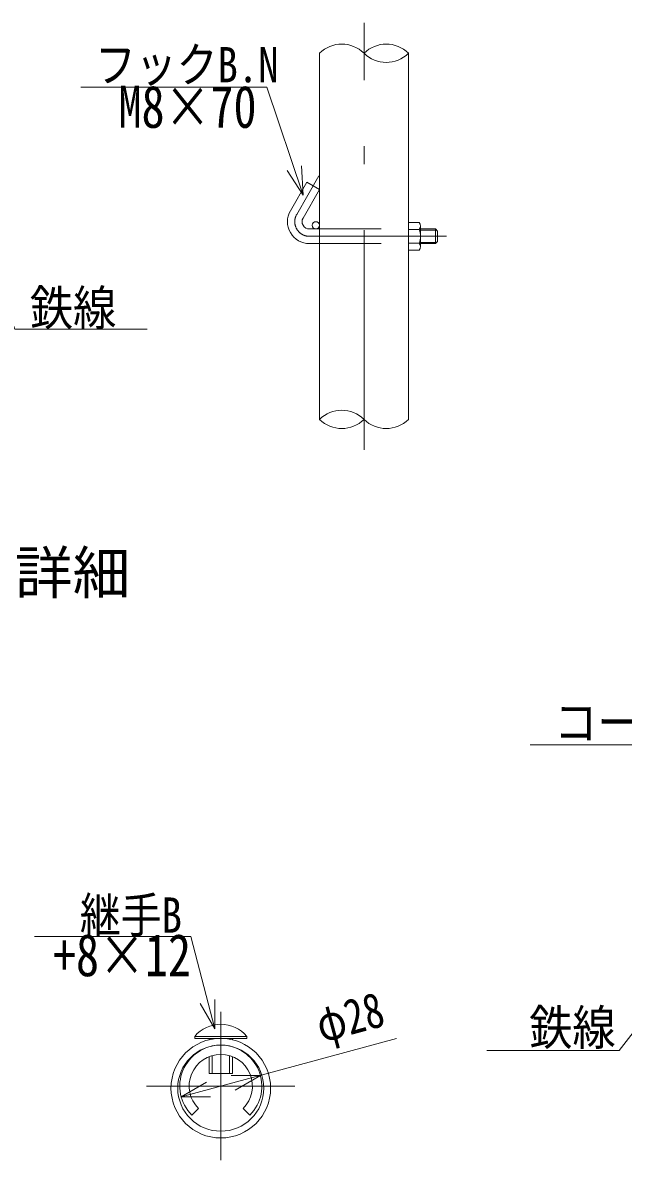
# Model space of a CAD drawing. Units: millimetres, scale not verified. Extents: x -4200 to 4200, y -2970 to 2970.
# Drawn here: x 1944 to 2764, y -752 to 802 of the extents above; entities that cross this region are included whole.
import ezdxf
from ezdxf.enums import TextEntityAlignment as Align

# ---------------------------------------------------------------- set-up
doc = ezdxf.new("R2010")
doc.units = ezdxf.units.MM
doc.header["$LTSCALE"] = 10
doc.linetypes.add('USER1', pattern=[50.5, 30, -9, 2.5, -9])
doc.linetypes.add('USER2', pattern=[12.6, 8.4, -4.2])
for name, color, linetype, lineweight in [('0-0_1', 1, 'Continuous', 9), ('0-2_3', 3, 'Continuous', 13), ('0-3_26', 2, 'USER1', 13), ('0-4_27', 7, 'Continuous', 13), ('0-7_28', 7, 'Continuous', 13)]:
    doc.layers.add(name, color=color, linetype=linetype, lineweight=lineweight)
doc.layers.add('0-8_24', color=7, linetype='Continuous')
doc.layers.add('0-C_21', color=7, linetype='Continuous')
doc.styles.add('ＭＳ ゴシック', font='')
doc.styles.get('ＭＳ ゴシック').set_extended_font_data('MS Gothic')

msp = doc.modelspace()

# ---------------------------------------------------------------- linework, layer by layer
at = {"layer": '0-0_1'}
for p, q in [((2348.98, 759.86), (2348.98, 259.86)), ((2470.48, 259.86), (2470.48, 759.86))]:
    msp.add_line(p, q, dxfattribs=at)
for radius in [68, 58.8]:
    msp.add_circle((2214.16, -653.5), radius, dxfattribs=at)
at = {"layer": '0-2_3'}
for p, q in [((2331.66, 583.83), (2309.16, 544.86)), ((2348.98, 573.83), (2331.66, 583.83)), ((2348.98, 573.83), (2326.48, 534.86)), ((2470.48, 528.61), (2470.48, 491.11)), ((2470.48, 528.61), (2484.98, 528.61)), ((2335.14, 519.86), (2348.98, 519.86)), ((2484.98, 519.23), (2470.48, 519.23)), ((2486.73, 524.66), (2486.73, 495.74)), ((2486.73, 519.86), (2507.14, 519.86)), ((2486.73, 518.11), (2508.89, 518.11)), ((2507.14, 519.86), (2507.14, 499.86)), ((2510.14, 516.86), (2507.14, 519.86)), ((2510.14, 516.86), (2510.14, 502.86)), ((2335.14, 499.86), (2348.98, 499.86)), ((2484.98, 500.48), (2470.48, 500.48)), ((2486.73, 501.61), (2508.89, 501.61)), ((2486.73, 499.86), (2507.14, 499.86)), ((2507.14, 499.86), (2510.14, 502.86)), ((2470.48, 491.11), (2484.98, 491.11)), ((2249.76, -582.72), (2178.56, -582.72)), ((2178.56, -582.72), (2178.56, -585.5)), ((2249.76, -585.5), (2178.56, -585.5)), ((2198.16, -585.5), (2198.16, -587.41)), ((2202.16, -585.5), (2202.16, -586.56)), ((2226.16, -585.5), (2226.16, -586.56)), ((2230.16, -585.5), (2230.16, -587.41)), ((2249.76, -582.72), (2249.76, -585.5)), ((2198.16, -610.57), (2198.16, -633.5)), ((2202.16, -609.2), (2202.16, -633.5)), ((2226.16, -609.2), (2226.16, -633.5)), ((2230.16, -610.57), (2230.16, -633.5)), ((2230.16, -633.5), (2198.16, -633.5)), ((2183.62, -681.24), (2174.57, -690.29)), ((2244.71, -681.24), (2253.76, -690.29))]:
    msp.add_line(p, q, dxfattribs=at)
at = {"layer": '0-2_3', "linetype": 'USER2'}
for p, q in [((2348.98, 519.86), (2470.48, 519.86)), ((2348.98, 499.86), (2470.48, 499.86))]:
    msp.add_line(p, q, dxfattribs=at)
at = {"layer": '0-2_3'}
msp.add_circle((2343.98, 524.86), 5, dxfattribs=at)
for centre, radius, start, end in [((2335.14, 529.86), 30, 150, 270), ((2335.14, 529.86), 10, 150, 270), ((2479.74, 523.92), 7.04, 318.21899, 41.78101), ((2460.74, 509.86), 25.99, 338.85295, 21.14705), ((2479.58, 495.8), 7.15, 319.0514, 40.9486), ((2214.16, -613.1), 46.8, 40.47549, 139.52451), ((2214.16, -650.7), 56, 315, 225), ((2214.16, -650.7), 43.2, 315, 225)]:
    msp.add_arc(centre, radius, start, end, dxfattribs=at)
at = {"layer": '0-3_26'}
for p, q in [((2409.73, 218.19), (2409.73, 801.52)), ((2348.08, 592.27), (2317.82, 539.86)), ((2335.14, 509.86), (2522.36, 509.86)), ((2214.16, -549.44), (2214.16, -751.95)), ((2112.91, -650.7), (2315.42, -650.7))]:
    msp.add_line(p, q, dxfattribs=at)
msp.add_arc((2335.14, 529.86), 20, 150, 270, dxfattribs=at)
at = {"layer": '0-4_27'}
for p, q in [((2160.1, -665.31), (2454.01, -585.88)), ((2268.22, -636.09), (2228.22, -636.17)), ((2268.22, -636.09), (2233.63, -656.16)), ((2160.1, -665.31), (2194.7, -645.23)), ((2160.1, -665.31), (2200.1, -665.22))]:
    msp.add_line(p, q, dxfattribs=at)
for centre, start, end in [((2379.36, 729.29), 45.18146, 134.81854), ((2440.11, 729.29), 45.18146, 134.81854), ((2440.11, 790.43), 225.18146, 314.81854), ((2379.36, 229.29), 45.18146, 134.81854), ((2379.36, 290.43), 225.18146, 314.81854), ((2440.11, 290.43), 225.18146, 314.81854)]:
    msp.add_arc(centre, 43.09, start, end, dxfattribs=at)
at = {"layer": '0-7_28'}
for p, q in [((2277.17, 713.52), (2022.85, 713.52)), ((2326.75, 566.24), (2277.17, 713.52)), ((2326.75, 566.24), (2324.23, 606.16)), ((2326.75, 566.24), (2304.61, 599.56)), ((3108.89, -184.82), (2636.54, -184.82)), ((2205.82, -572.52), (2186.07, -537.73)), ((2205.82, -572.52), (2206.11, -532.52))]:
    msp.add_line(p, q, dxfattribs=at)
for points in [[(1882.5, 525.22), (1932.82, 383.12), (2113.7, 383.12)], [(2898.57, -421.53), (2758.16, -601.95), (2577.28, -601.95)], [(2205.82, -572.52), (2173.04, -446.46), (1959.68, -446.46)]]:
    msp.add_lwpolyline(points, dxfattribs=at)

# ---------------------------------------------------------------- texts
at = {"layer": '0-4_27', "style": 'ＭＳ ゴシック', "width": 0.8}
msp.add_text('φ28', height=48.11, rotation=15.122, dxfattribs=at).set_placement((2355.71, -605.46), align=Align.BOTTOM_LEFT)
at = {"layer": '0-7_28', "style": 'ＭＳ ゴシック'}
for s, height, width, p in [('フックB.N', 48.09, 0.85, (2042.38, 705.77)), ('鉄線', 48.09, 0.9, (1953.45, 373.66)), ('コーナーエルボ', 48.09, 0.9, (2669.23, -192.27)), ('継手B', 48.11, 0.85, (2021.74, -455.61)), ('鉄線', 48.09, 0.9, (2635.18, -609.13))]:
    msp.add_text(s, height=height, dxfattribs=dict(at, width=width)).set_placement(p, align=Align.BOTTOM_LEFT)
at = {"layer": '0-8_24', "style": 'ＭＳ ゴシック'}
msp.add_text('鉄線取付詳細', height=57.7, dxfattribs=at).set_placement((1618.27, 4.27), align=Align.BOTTOM_LEFT)
at = {"layer": '0-C_21', "style": 'ＭＳ ゴシック', "width": 0.8}
for s, p in [('M8×70', (2074.57, 640.73)), ('+8×12', (1985.05, -517.88))]:
    msp.add_text(s, height=57.7, dxfattribs=at).set_placement(p, align=Align.BOTTOM_LEFT)

doc.saveas('drawing.dxf')
